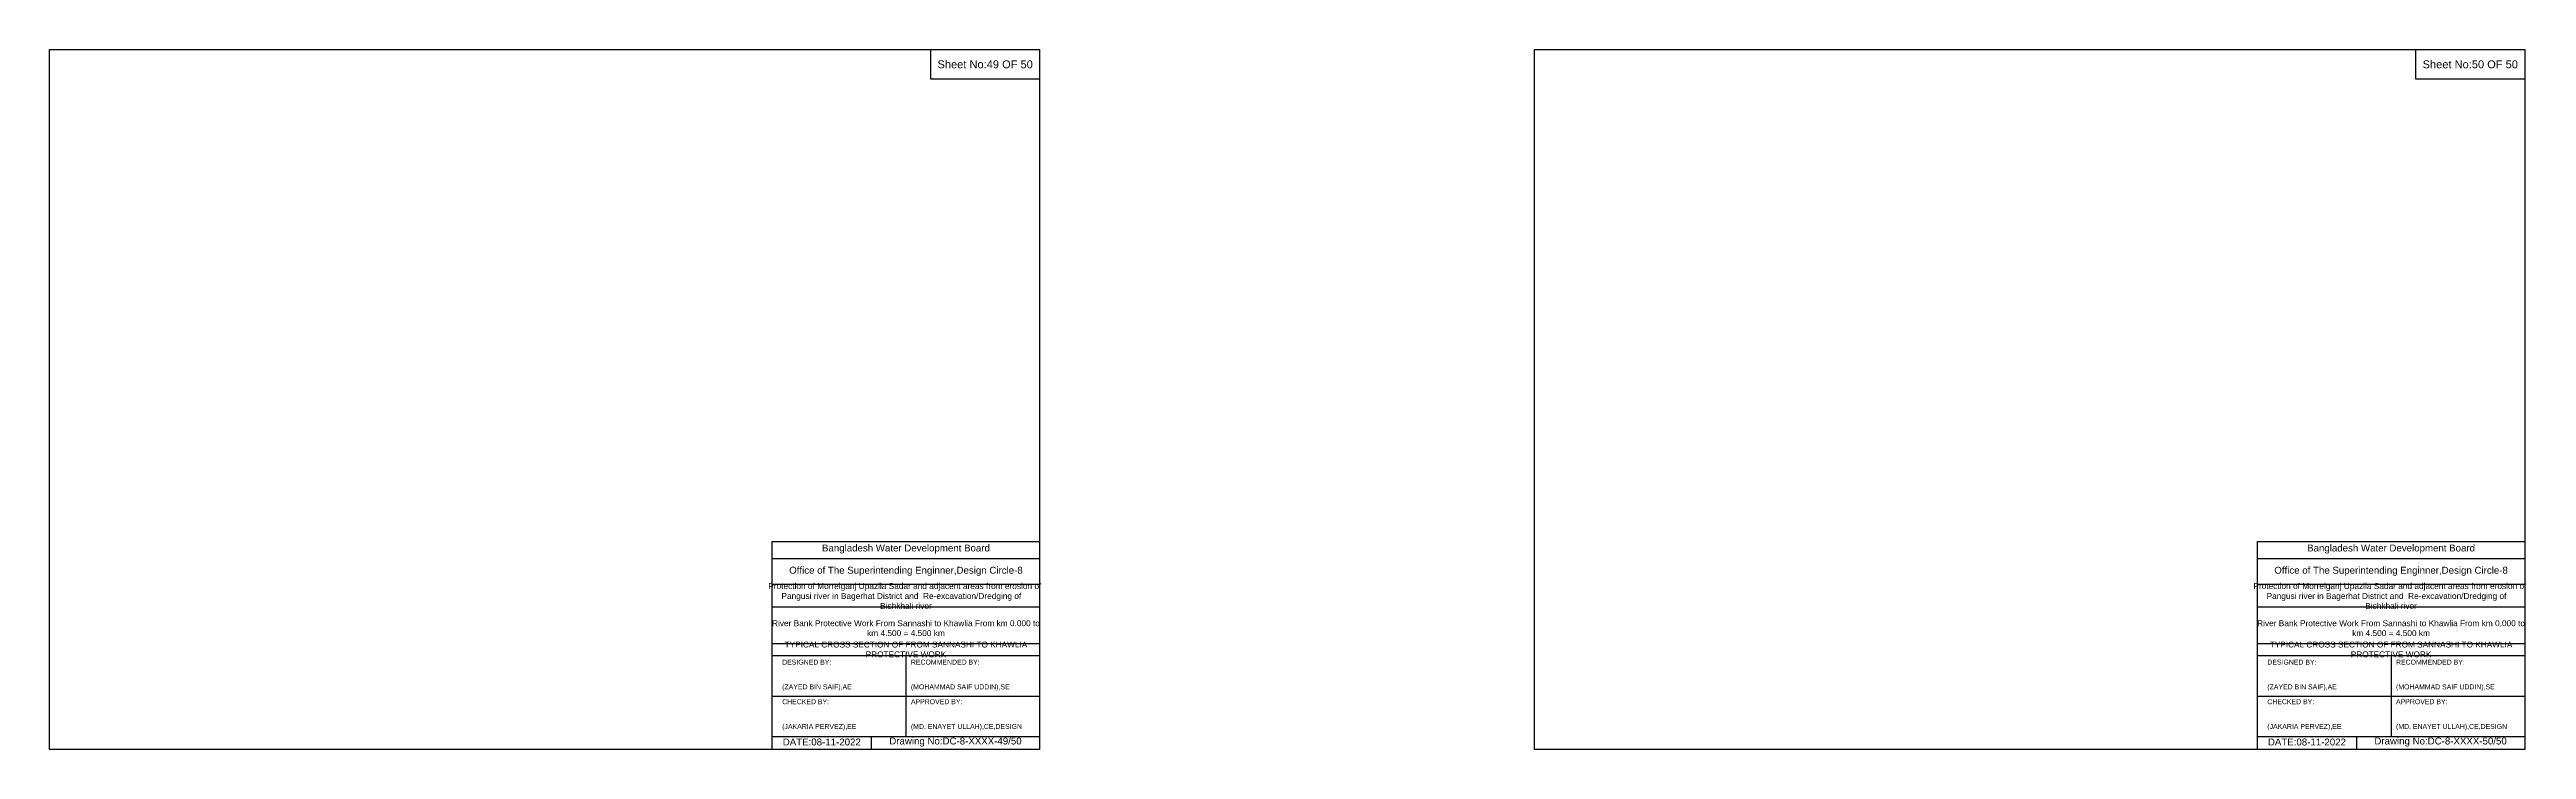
# Model space of a CAD drawing. Header units: inches. Extents: x 89000 to 1304432, y -10828 to 220529.
# Drawn here: x 866460 to 891477, y 172130 to 179201 of the extents above; entities that cross this region are included whole.
import ezdxf

# ---------------------------------------------------------------- set-up
doc = ezdxf.new("R2010")
doc.units = ezdxf.units.IN
doc.header["$LTSCALE"] = 7
doc.header["$MEASUREMENT"] = 0
doc.styles.get("Standard").update_dxf_attribs({"font": 'arial.ttf'})

msp = doc.modelspace()

# ---------------------------------------------------------------- linework, layer by layer
for points in [[(866459.68143, 179200.63194), (876459.68143, 179200.63194), (876459.68143, 172129.63194), (866459.68143, 172129.63194)], [(875359.68143, 179200.63194), (876459.68143, 179200.63194), (876459.68143, 178900.63194), (875359.68143, 178900.63194)], [(881459.68143, 179200.63194), (891459.68143, 179200.63194), (891459.68143, 172129.63194), (881459.68143, 172129.63194)], [(890359.68143, 179200.63194), (891459.68143, 179200.63194), (891459.68143, 178900.63194), (890359.68143, 178900.63194)]]:
    msp.add_lwpolyline(points, close=True)
for points in [[(873759.68143, 172129.63194), (873759.68143, 174229.63194), (876459.68143, 174229.63194)], [(888759.68143, 172129.63194), (888759.68143, 174229.63194), (891459.68143, 174229.63194)], [(873759.68143, 174059.63194), (876459.68143, 174059.63194)], [(888759.68143, 174059.63194), (891459.68143, 174059.63194)], [(873759.68143, 173799.63194), (876459.68143, 173799.63194)], [(888759.68143, 173799.63194), (891459.68143, 173799.63194)], [(873759.68143, 173569.63194), (876459.68143, 173569.63194)], [(888759.68143, 173569.63194), (891459.68143, 173569.63194)], [(873759.68143, 173199.63194), (876459.68143, 173199.63194)], [(888759.68143, 173199.63194), (891459.68143, 173199.63194)], [(873759.68143, 173079.63194), (876459.68143, 173079.63194)], [(875109.68143, 173079.63194), (875109.68143, 172259.63194)], [(888759.68143, 173079.63194), (891459.68143, 173079.63194)], [(890109.68143, 173079.63194), (890109.68143, 172259.63194)], [(873759.68143, 172669.63194), (876459.68143, 172669.63194)], [(888759.68143, 172669.63194), (891459.68143, 172669.63194)], [(873759.68143, 172259.63194), (876459.68143, 172259.63194)], [(874759.68143, 172259.63194), (874759.68143, 172129.63194)], [(888759.68143, 172259.63194), (891459.68143, 172259.63194)], [(889759.68143, 172259.63194), (889759.68143, 172129.63194)]]:
    msp.add_lwpolyline(points)

# ---------------------------------------------------------------- texts
at = {"attachment_point": 5}
for s, insert, char_height in [('Sheet No:49 OF 50', (875909.68143, 179050.63194), 80), ('Sheet No:50 OF 50', (890909.68143, 179050.63194), 80), ('Bangladesh Water Development Board', (875109.68143, 174154.63194), 70), ('Bangladesh Water Development Board', (890109.68143, 174154.63194), 70), ('Office of The Superintending Enginner,Design Circle-8', (875109.68143, 173929.63194), 70), ('Office of The Superintending Enginner,Design Circle-8', (890109.68143, 173929.63194), 70)]:
    msp.add_mtext(s, dxfattribs=dict(at, insert=insert, char_height=char_height))
for s, insert, char_height, width, attachment_point in [('Protection of Morrelganj Upazila Sadar and adjacent areas from erosion of  Pangusi river in Bagerhat District and  Re-excavation/Dredging of     Bishkhali river', (875109.68143, 173679.63194), 60, 2800, 5), ('Protection of Morrelganj Upazila Sadar and adjacent areas from erosion of  Pangusi river in Bagerhat District and  Re-excavation/Dredging of     Bishkhali river', (890109.68143, 173679.63194), 60, 2800, 5), ('River Bank Protective Work From Sannashi to Khawlia From km 0.000 to km 4.500 = 4.500 km', (875109.68143, 173354.63194), 60, 2700, 5), ('River Bank Protective Work From Sannashi to Khawlia From km 0.000 to km 4.500 = 4.500 km', (890109.68143, 173354.63194), 60, 2700, 5), ('TYPICAL CROSS SECTION OF FROM SANNASHI TO KHAWLIA PROTECTIVE WORK', (875109.68143, 173139.63194), 59.5765532, 2800, 5), ('TYPICAL CROSS SECTION OF FROM SANNASHI TO KHAWLIA PROTECTIVE WORK', (890109.68143, 173139.63194), 59.5765532, 2800, 5), ('DESIGNED BY:^J^J^J(ZAYED BIN SAIF),AE', (873859.68143, 172879.63194), 50, 1400, 4), ('RECOMMENDED BY:^J^J^J(MOHAMMAD SAIF UDDIN),SE', (875159.68143, 172879.63194), 50, 1400, 4), ('DESIGNED BY:^J^J^J(ZAYED BIN SAIF),AE', (888859.68143, 172879.63194), 50, 1400, 4), ('RECOMMENDED BY:^J^J^J(MOHAMMAD SAIF UDDIN),SE', (890159.68143, 172879.63194), 50, 1400, 4), ('CHECKED BY:^J^J^J(JAKARIA PERVEZ),EE', (873859.68143, 172479.63194), 50, 1400, 4), ('APPROVED BY:^J^J^J(MD. ENAYET ULLAH),CE,DESIGN', (875159.68143, 172479.63194), 50, 1400, 4), ('CHECKED BY:^J^J^J(JAKARIA PERVEZ),EE', (888859.68143, 172479.63194), 50, 1400, 4), ('APPROVED BY:^J^J^J(MD. ENAYET ULLAH),CE,DESIGN', (890159.68143, 172479.63194), 50, 1400, 4), ('DATE:08-11-2022', (874259.68143, 172204.63194), 70, 1400, 5), ('Drawing No:DC-8-XXXX-49/50', (875609.68143, 172204.63194), 70, 2200, 5), ('DATE:08-11-2022', (889259.68143, 172204.63194), 70, 1400, 5), ('Drawing No:DC-8-XXXX-50/50', (890609.68143, 172204.63194), 70, 2200, 5)]:
    msp.add_mtext(s, dxfattribs=dict(insert=insert, char_height=char_height, width=width, attachment_point=attachment_point))

doc.saveas('drawing.dxf')
